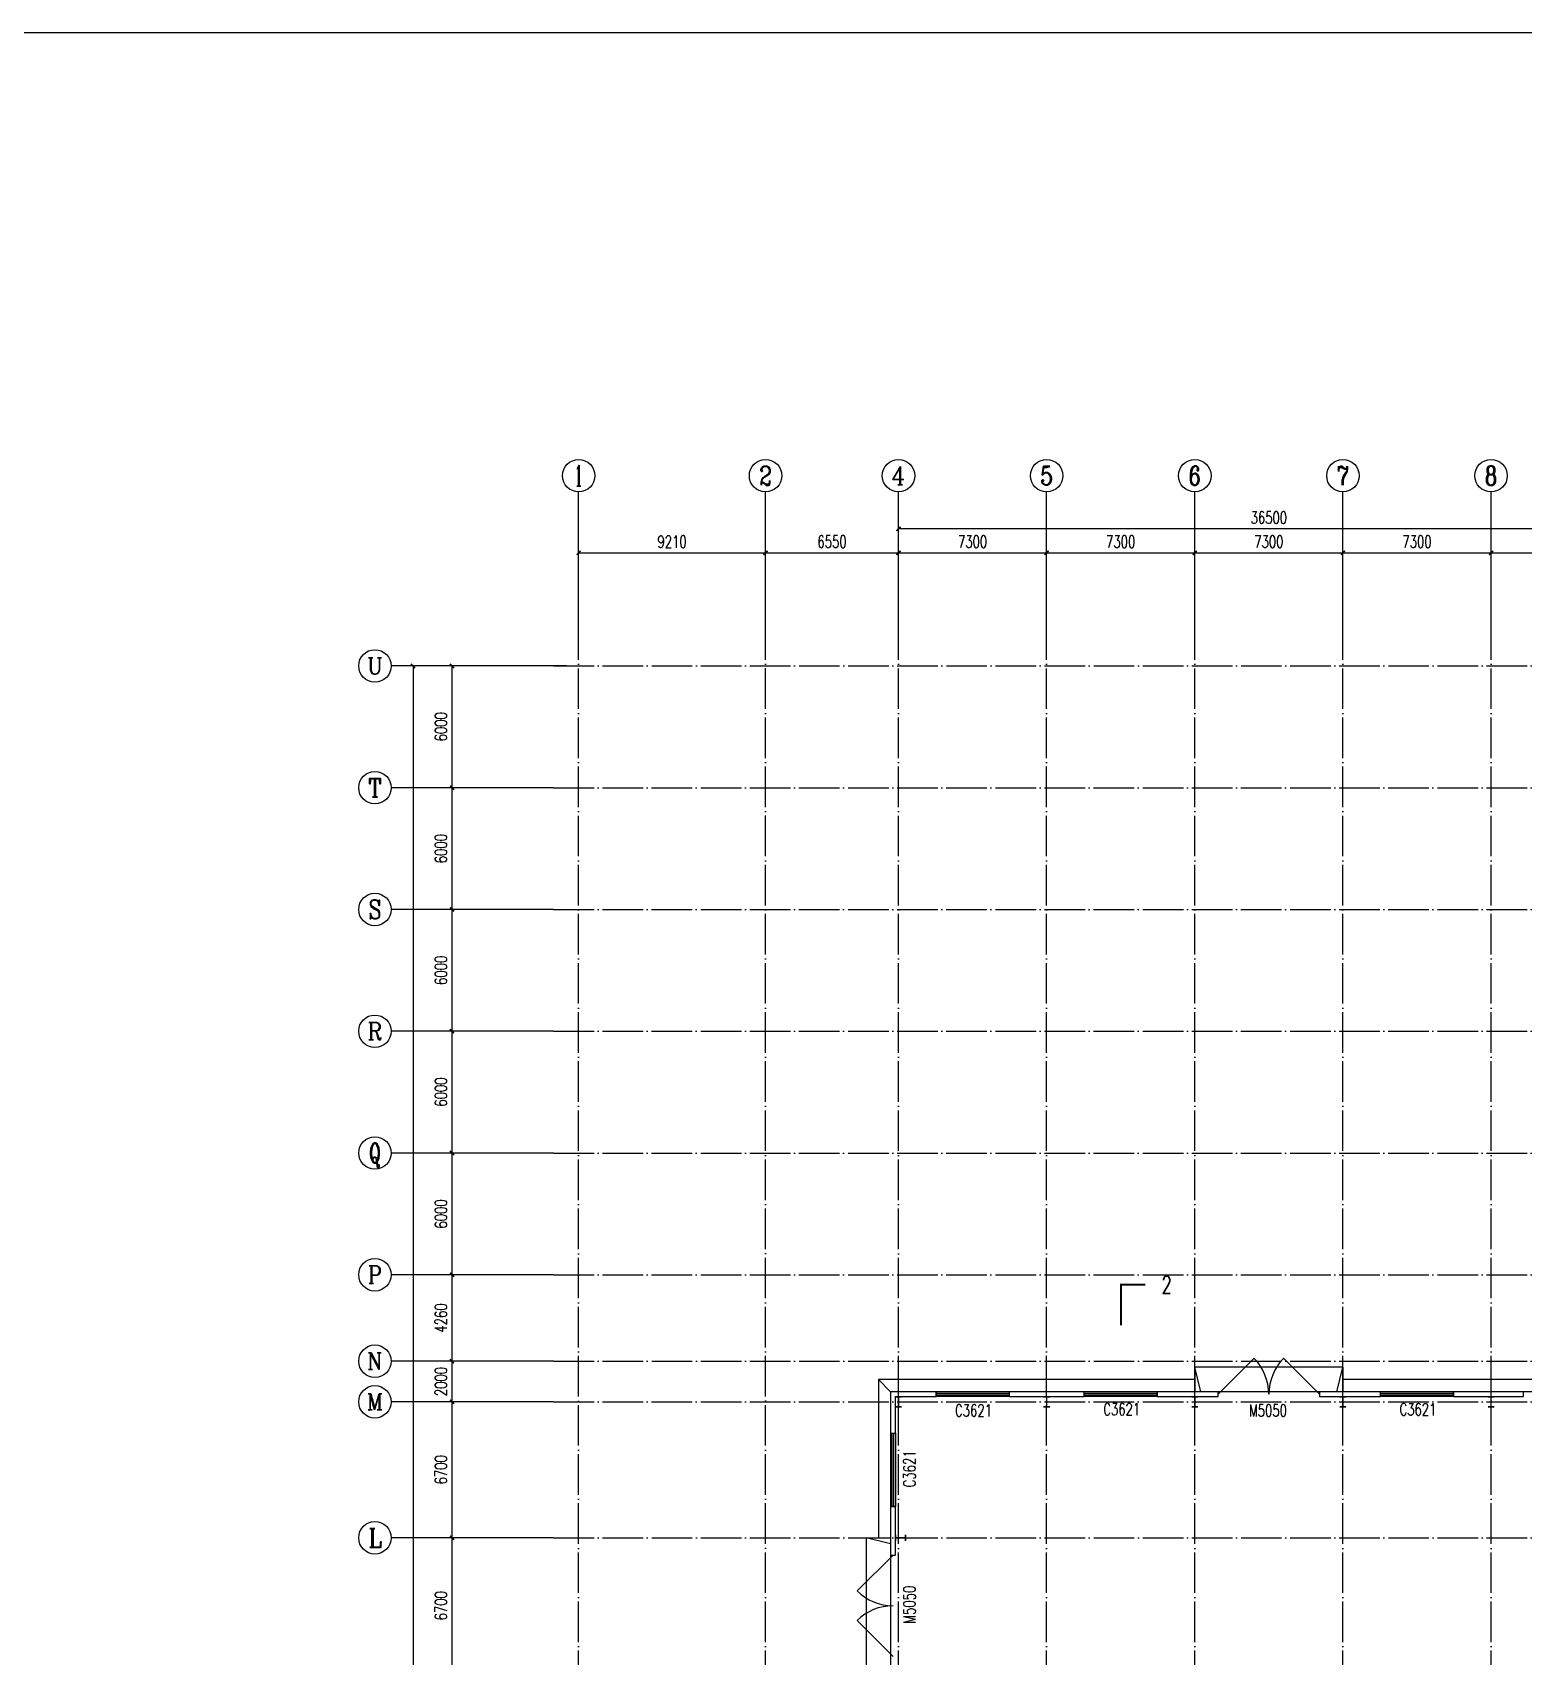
# Model space of a CAD drawing. Extents: x -89996 to 1006241, y -2176 to 440573.
# Drawn here: x 240748 to 314223, y 360550 to 440573 of the extents above; entities that cross this region are included whole.
import ezdxf
from ezdxf.enums import TextEntityAlignment as Align

# ---------------------------------------------------------------- set-up
doc = ezdxf.new("R2010")
doc.units = 0
doc.header["$LTSCALE"] = 1000
doc.header["$MEASUREMENT"] = 0
doc.linetypes.add('DOTE', pattern=[2.42, 2, -0.2, 0.02, -0.2])
for name, color, linetype in [('AXIS', 3, 'Continuous'), ('AXIS_TEXT', 7, 'Continuous'), ('DIM_SYMB', 3, 'Continuous'), ('DOTE', 1, 'DOTE'), ('GROUND', 2, 'Continuous'), ('GZ', 50, 'Continuous'), ('PUB_TEXT', 7, 'Continuous'), ('STAIR', 2, 'Continuous'), ('WALL', 9, 'Continuous'), ('WINDOW', 4, 'Continuous'), ('WINDOW_TEXT', 7, 'Continuous')]:
    doc.layers.add(name, color=color, linetype=linetype)
doc.styles.add('_TCH_AXIS', font='COMPLEX', dxfattribs={"bigfont": 'GBCBIG'})
doc.styles.add('_TCH_DIM_T3', font='SIMPLEX', dxfattribs={"width": 0.705882, "bigfont": 'GBCBIG'})
doc.styles.add('_TCH_LABEL', font='COMPLEX', dxfattribs={"bigfont": 'GBCBIG'})
doc.styles.add('_TCH_WINDOW', font='SIMPLEX', dxfattribs={"height": 3.5, "bigfont": 'GBCBIG'})
doc.styles.add('COMPLEX', font='COMPLEX')
doc.dimstyles.new('_TCH_ARCH&&200', dxfattribs={"dimtxt": 595, "dimasz": 200, "dimexe": 500, "dimexo": 600, "dimgap": 252.5, "dimtad": 1, "dimdec": 0, "dimzin": 0, "dimdsep": 46, "dimtxsty": '_TCH_DIM_T3', "dimblk": 'ARCHTICK', "dimcen": 0.09, "dimclrt": 7, "dimazin": 2, "dimtfac": 1, "dimtdec": 0, "dimtix": 1, "dimtmove": 2, "dimatfit": 3, "dimfxl": 0, "dimtolj": 1, "dimtzin": 0, "dimarcsym": 0})
doc.dimstyles.new('TCH-200-1', dxfattribs={"dimtxt": 595, "dimasz": 200, "dimexe": 500, "dimexo": 600, "dimgap": 252.5, "dimtad": 1, "dimdec": 0, "dimzin": 0, "dimdsep": 46, "dimtxsty": '_TCH_DIM_T3', "dimblk": 'ARCHTICK', "dimcen": 0.09, "dimclrd": 3, "dimclre": 3, "dimclrt": 7, "dimazin": 2, "dimtfac": 1, "dimtdec": 0, "dimtix": 1, "dimtmove": 2, "dimatfit": 3, "dimfxl": 0, "dimtolj": 1, "dimtzin": 0, "dimarcsym": 0})

# ---------------------------------------------------------------- blocks, each defined once
blk = doc.blocks.new('_ArchTick')
at = {"color": 0, "linetype": 'ByBlock', "const_width": 0.4}
blk.add_lwpolyline([(-0.5, -0.5), (0.5, 0.5)], dxfattribs=at)
blk = doc.blocks.new('*D1640')
at = {"layer": 'Defpoints', "color": 0, "transparency": 16777216}
for p in [(10840, 111243), (2677, 8483), (10840, 8483)]:
    blk.add_point(p, dxfattribs=at)
at = {"layer": 'WALL', "color": 3, "lineweight": -2, "transparency": 16777216}
for p, q in [((10240, 111243), (2177, 111243)), ((2677, 111243), (2677, 8483)), ((10240, 8483), (2177, 8483))]:
    blk.add_line(p, q, dxfattribs=at)
at = {"layer": 'WALL', "color": 3, "lineweight": -2, "transparency": 16777216, "xscale": 200, "yscale": 200, "zscale": 200}
for p, rotation in [((2677, 111243), 90), ((2677, 8483), 270)]:
    blk.add_blockref('_ArchTick', p, dxfattribs=dict(at, rotation=rotation))
at = {"layer": 'WALL', "color": 7, "transparency": 16777216, "insert": (2127, 59863), "char_height": 595, "attachment_point": 5, "rotation": 90, "style": '_TCH_DIM_T3'}
blk.add_mtext('\\A1;102760', dxfattribs=at)
blk = doc.blocks.new('*D1653')
at = {"layer": 'Defpoints', "color": 0, "transparency": 16777216}
for p in [(26600, 118001), (63100, 112485), (26600, 111483)]:
    blk.add_point(p, dxfattribs=at)
at = {"layer": 'WALL', "color": 3, "lineweight": -2, "transparency": 16777216}
for p, q in [((26600, 112083), (26600, 118501)), ((63100, 113085), (63100, 118501)), ((63100, 118001), (26600, 118001))]:
    blk.add_line(p, q, dxfattribs=at)
at = {"layer": 'WALL', "color": 3, "lineweight": -2, "transparency": 16777216, "xscale": 200, "yscale": 200, "zscale": 200, "rotation": 180}
blk.add_blockref('_ArchTick', (26600, 118001), dxfattribs=at)
at = {"layer": 'WALL', "color": 3, "lineweight": -2, "transparency": 16777216, "xscale": 200, "yscale": 200, "zscale": 200}
blk.add_blockref('_ArchTick', (63100, 118001), dxfattribs=at)
at = {"layer": 'WALL', "color": 7, "transparency": 16777216, "insert": (44850, 118551), "char_height": 595, "attachment_point": 5, "style": '_TCH_DIM_T3'}
blk.add_mtext('\\A1;36500', dxfattribs=at)
blk = doc.blocks.new('$DorLib2D$00000116')
at = {"color": 0}
for p, q in [((-0.5, 0), (-0.146, 0.354)), ((0.5, 0), (0.146, 0.354))]:
    blk.add_line(p, q, dxfattribs=at)
for centre, start, end in [((-0.5, 0), 0, 45), ((0.5, 0), 135, 180)]:
    blk.add_arc(centre, 0.5, start, end, dxfattribs=at)
blk = doc.blocks.new('$TCHSYS$WIN2D')
for p, q in [((-0.5, 0.5), (0.5, 0.5)), ((-0.5, 0.5), (-0.5, -0.5)), ((0.5, 0.5), (0.5, -0.5)), ((0.5, 0.167), (-0.5, 0.167)), ((0.5, -0.167), (-0.5, -0.167)), ((-0.5, -0.5), (0.5, -0.5))]:
    blk.add_line(p, q)
blk = doc.blocks.new('_AXISO')
blk.add_circle((0, 0), 0.5)
at = {"layer": 'AXIS_TEXT', "style": 'COMPLEX', "width": 1.041667}
blk.add_attdef('A', text='', height=0.56, dxfattribs=at).set_placement((-0.25, -0.28), (0.25, -0.28), align=Align.FIT)
blk = doc.blocks.new('*D3122')
at = {"layer": 'AXIS', "color": 0, "lineweight": -2, "transparency": 16777216}
for p, q in [((10840, 113083), (10840, 117315)), ((20050, 113083), (20050, 117315)), ((10840, 116815), (20050, 116815))]:
    blk.add_line(p, q, dxfattribs=at)
at = {"layer": 'Defpoints', "color": 0, "transparency": 16777216}
for p in [(20050, 116815), (10840, 112483), (20050, 112483)]:
    blk.add_point(p, dxfattribs=at)
at = {"layer": 'AXIS', "color": 0, "lineweight": -2, "transparency": 16777216, "xscale": 200, "yscale": 200, "zscale": 200, "rotation": 180}
blk.add_blockref('_ArchTick', (10840, 116815), dxfattribs=at)
at = {"layer": 'AXIS', "color": 0, "lineweight": -2, "transparency": 16777216, "xscale": 200, "yscale": 200, "zscale": 200}
blk.add_blockref('_ArchTick', (20050, 116815), dxfattribs=at)
at = {"layer": 'AXIS', "color": 7, "transparency": 16777216, "insert": (15445, 117365), "char_height": 595, "attachment_point": 5, "style": '_TCH_DIM_T3'}
blk.add_mtext('\\A1;9210', dxfattribs=at)
blk = doc.blocks.new('*D3123')
at = {"layer": 'AXIS', "color": 0, "lineweight": -2, "transparency": 16777216}
for p, q in [((20050, 113083), (20050, 117315)), ((26600, 113083), (26600, 117315)), ((20050, 116815), (26600, 116815))]:
    blk.add_line(p, q, dxfattribs=at)
at = {"layer": 'Defpoints', "color": 0, "transparency": 16777216}
for p in [(26600, 116815), (20050, 112483), (26600, 112483)]:
    blk.add_point(p, dxfattribs=at)
at = {"layer": 'AXIS', "color": 0, "lineweight": -2, "transparency": 16777216, "xscale": 200, "yscale": 200, "zscale": 200, "rotation": 180}
blk.add_blockref('_ArchTick', (20050, 116815), dxfattribs=at)
at = {"layer": 'AXIS', "color": 0, "lineweight": -2, "transparency": 16777216, "xscale": 200, "yscale": 200, "zscale": 200}
blk.add_blockref('_ArchTick', (26600, 116815), dxfattribs=at)
at = {"layer": 'AXIS', "color": 7, "transparency": 16777216, "insert": (23325, 117365), "char_height": 595, "attachment_point": 5, "style": '_TCH_DIM_T3'}
blk.add_mtext('\\A1;6550', dxfattribs=at)
blk = doc.blocks.new('*D3124')
at = {"layer": 'AXIS', "color": 0, "lineweight": -2, "transparency": 16777216}
for p, q in [((26600, 113083), (26600, 117315)), ((33900, 113083), (33900, 117315)), ((26600, 116815), (33900, 116815))]:
    blk.add_line(p, q, dxfattribs=at)
at = {"layer": 'Defpoints', "color": 0, "transparency": 16777216}
for p in [(33900, 116815), (26600, 112483), (33900, 112483)]:
    blk.add_point(p, dxfattribs=at)
at = {"layer": 'AXIS', "color": 0, "lineweight": -2, "transparency": 16777216, "xscale": 200, "yscale": 200, "zscale": 200, "rotation": 180}
blk.add_blockref('_ArchTick', (26600, 116815), dxfattribs=at)
at = {"layer": 'AXIS', "color": 0, "lineweight": -2, "transparency": 16777216, "xscale": 200, "yscale": 200, "zscale": 200}
blk.add_blockref('_ArchTick', (33900, 116815), dxfattribs=at)
at = {"layer": 'AXIS', "color": 7, "transparency": 16777216, "insert": (30250, 117365), "char_height": 595, "attachment_point": 5, "style": '_TCH_DIM_T3'}
blk.add_mtext('\\A1;7300', dxfattribs=at)
blk = doc.blocks.new('*D3125')
at = {"layer": 'AXIS', "color": 0, "lineweight": -2, "transparency": 16777216}
for p, q in [((33900, 113083), (33900, 117315)), ((41200, 113083), (41200, 117315)), ((33900, 116815), (41200, 116815))]:
    blk.add_line(p, q, dxfattribs=at)
at = {"layer": 'Defpoints', "color": 0, "transparency": 16777216}
for p in [(41200, 116815), (33900, 112483), (41200, 112483)]:
    blk.add_point(p, dxfattribs=at)
at = {"layer": 'AXIS', "color": 0, "lineweight": -2, "transparency": 16777216, "xscale": 200, "yscale": 200, "zscale": 200, "rotation": 180}
blk.add_blockref('_ArchTick', (33900, 116815), dxfattribs=at)
at = {"layer": 'AXIS', "color": 0, "lineweight": -2, "transparency": 16777216, "xscale": 200, "yscale": 200, "zscale": 200}
blk.add_blockref('_ArchTick', (41200, 116815), dxfattribs=at)
at = {"layer": 'AXIS', "color": 7, "transparency": 16777216, "insert": (37550, 117365), "char_height": 595, "attachment_point": 5, "style": '_TCH_DIM_T3'}
blk.add_mtext('\\A1;7300', dxfattribs=at)
blk = doc.blocks.new('*D3126')
at = {"layer": 'AXIS', "color": 0, "lineweight": -2, "transparency": 16777216}
for p, q in [((41200, 113083), (41200, 117315)), ((48500, 113083), (48500, 117315)), ((41200, 116815), (48500, 116815))]:
    blk.add_line(p, q, dxfattribs=at)
at = {"layer": 'Defpoints', "color": 0, "transparency": 16777216}
for p in [(48500, 116815), (41200, 112483), (48500, 112483)]:
    blk.add_point(p, dxfattribs=at)
at = {"layer": 'AXIS', "color": 0, "lineweight": -2, "transparency": 16777216, "xscale": 200, "yscale": 200, "zscale": 200, "rotation": 180}
blk.add_blockref('_ArchTick', (41200, 116815), dxfattribs=at)
at = {"layer": 'AXIS', "color": 0, "lineweight": -2, "transparency": 16777216, "xscale": 200, "yscale": 200, "zscale": 200}
blk.add_blockref('_ArchTick', (48500, 116815), dxfattribs=at)
at = {"layer": 'AXIS', "color": 7, "transparency": 16777216, "insert": (44850, 117365), "char_height": 595, "attachment_point": 5, "style": '_TCH_DIM_T3'}
blk.add_mtext('\\A1;7300', dxfattribs=at)
blk = doc.blocks.new('*D3127')
at = {"layer": 'AXIS', "color": 0, "lineweight": -2, "transparency": 16777216}
for p, q in [((48500, 113083), (48500, 117315)), ((55800, 113083), (55800, 117315)), ((48500, 116815), (55800, 116815))]:
    blk.add_line(p, q, dxfattribs=at)
at = {"layer": 'Defpoints', "color": 0, "transparency": 16777216}
for p in [(55800, 116815), (48500, 112483), (55800, 112483)]:
    blk.add_point(p, dxfattribs=at)
at = {"layer": 'AXIS', "color": 0, "lineweight": -2, "transparency": 16777216, "xscale": 200, "yscale": 200, "zscale": 200, "rotation": 180}
blk.add_blockref('_ArchTick', (48500, 116815), dxfattribs=at)
at = {"layer": 'AXIS', "color": 0, "lineweight": -2, "transparency": 16777216, "xscale": 200, "yscale": 200, "zscale": 200}
blk.add_blockref('_ArchTick', (55800, 116815), dxfattribs=at)
at = {"layer": 'AXIS', "color": 7, "transparency": 16777216, "insert": (52150, 117365), "char_height": 595, "attachment_point": 5, "style": '_TCH_DIM_T3'}
blk.add_mtext('\\A1;7300', dxfattribs=at)
blk = doc.blocks.new('*D3128')
at = {"layer": 'AXIS', "color": 0, "lineweight": -2, "transparency": 16777216}
for p, q in [((55800, 113083), (55800, 117315)), ((63100, 113083), (63100, 117315)), ((55800, 116815), (63100, 116815))]:
    blk.add_line(p, q, dxfattribs=at)
at = {"layer": 'Defpoints', "color": 0, "transparency": 16777216}
for p in [(63100, 116815), (55800, 112483), (63100, 112483)]:
    blk.add_point(p, dxfattribs=at)
at = {"layer": 'AXIS', "color": 0, "lineweight": -2, "transparency": 16777216, "xscale": 200, "yscale": 200, "zscale": 200, "rotation": 180}
blk.add_blockref('_ArchTick', (55800, 116815), dxfattribs=at)
at = {"layer": 'AXIS', "color": 0, "lineweight": -2, "transparency": 16777216, "xscale": 200, "yscale": 200, "zscale": 200}
blk.add_blockref('_ArchTick', (63100, 116815), dxfattribs=at)
at = {"layer": 'AXIS', "color": 7, "transparency": 16777216, "insert": (59450, 117365), "char_height": 595, "attachment_point": 5, "style": '_TCH_DIM_T3'}
blk.add_mtext('\\A1;7300', dxfattribs=at)
blk = doc.blocks.new('*D3143')
at = {"layer": 'AXIS', "color": 0, "lineweight": -2, "transparency": 16777216}
for p, q in [((9000, 68283), (4100, 68283)), ((4600, 61583), (4600, 68283)), ((9000, 61583), (4100, 61583))]:
    blk.add_line(p, q, dxfattribs=at)
at = {"layer": 'Defpoints', "color": 0, "transparency": 16777216}
for p in [(4600, 68283), (9600, 68283), (9600, 61583)]:
    blk.add_point(p, dxfattribs=at)
at = {"layer": 'AXIS', "color": 0, "lineweight": -2, "transparency": 16777216, "xscale": 200, "yscale": 200, "zscale": 200}
for p, rotation in [((4600, 68283), 90), ((4600, 61583), 270)]:
    blk.add_blockref('_ArchTick', p, dxfattribs=dict(at, rotation=rotation))
at = {"layer": 'AXIS', "color": 7, "transparency": 16777216, "insert": (4050, 64933), "char_height": 595, "attachment_point": 5, "rotation": 90, "style": '_TCH_DIM_T3'}
blk.add_mtext('\\A1;6700', dxfattribs=at)
blk = doc.blocks.new('*D3144')
at = {"layer": 'AXIS', "color": 0, "lineweight": -2, "transparency": 16777216}
for p, q in [((9000, 74983), (4100, 74983)), ((4600, 68283), (4600, 74983)), ((9000, 68283), (4100, 68283))]:
    blk.add_line(p, q, dxfattribs=at)
at = {"layer": 'Defpoints', "color": 0, "transparency": 16777216}
for p in [(4600, 74983), (9600, 74983), (9600, 68283)]:
    blk.add_point(p, dxfattribs=at)
at = {"layer": 'AXIS', "color": 0, "lineweight": -2, "transparency": 16777216, "xscale": 200, "yscale": 200, "zscale": 200}
for p, rotation in [((4600, 74983), 90), ((4600, 68283), 270)]:
    blk.add_blockref('_ArchTick', p, dxfattribs=dict(at, rotation=rotation))
at = {"layer": 'AXIS', "color": 7, "transparency": 16777216, "insert": (4050, 71633), "char_height": 595, "attachment_point": 5, "rotation": 90, "style": '_TCH_DIM_T3'}
blk.add_mtext('\\A1;6700', dxfattribs=at)
blk = doc.blocks.new('*D3145')
at = {"layer": 'AXIS', "color": 0, "lineweight": -2, "transparency": 16777216}
for p, q in [((9000, 76983), (4100, 76983)), ((4600, 74983), (4600, 76983)), ((9000, 74983), (4100, 74983))]:
    blk.add_line(p, q, dxfattribs=at)
at = {"layer": 'Defpoints', "color": 0, "transparency": 16777216}
for p in [(4600, 76983), (9600, 76983), (9600, 74983)]:
    blk.add_point(p, dxfattribs=at)
at = {"layer": 'AXIS', "color": 0, "lineweight": -2, "transparency": 16777216, "xscale": 200, "yscale": 200, "zscale": 200}
for p, rotation in [((4600, 76983), 90), ((4600, 74983), 270)]:
    blk.add_blockref('_ArchTick', p, dxfattribs=dict(at, rotation=rotation))
at = {"layer": 'AXIS', "color": 7, "transparency": 16777216, "insert": (4050, 75983), "char_height": 595, "attachment_point": 5, "rotation": 90, "style": '_TCH_DIM_T3'}
blk.add_mtext('\\A1;2000', dxfattribs=at)
blk = doc.blocks.new('*D3146')
at = {"layer": 'AXIS', "color": 0, "lineweight": -2, "transparency": 16777216}
for p, q in [((9000, 81243), (4100, 81243)), ((4600, 76983), (4600, 81243)), ((9000, 76983), (4100, 76983))]:
    blk.add_line(p, q, dxfattribs=at)
at = {"layer": 'Defpoints', "color": 0, "transparency": 16777216}
for p in [(4600, 81243), (9600, 81243), (9600, 76983)]:
    blk.add_point(p, dxfattribs=at)
at = {"layer": 'AXIS', "color": 0, "lineweight": -2, "transparency": 16777216, "xscale": 200, "yscale": 200, "zscale": 200}
for p, rotation in [((4600, 81243), 90), ((4600, 76983), 270)]:
    blk.add_blockref('_ArchTick', p, dxfattribs=dict(at, rotation=rotation))
at = {"layer": 'AXIS', "color": 7, "transparency": 16777216, "insert": (4050, 79113), "char_height": 595, "attachment_point": 5, "rotation": 90, "style": '_TCH_DIM_T3'}
blk.add_mtext('\\A1;4260', dxfattribs=at)
blk = doc.blocks.new('*D3147')
at = {"layer": 'AXIS', "color": 0, "lineweight": -2, "transparency": 16777216}
for p, q in [((9000, 87243), (4100, 87243)), ((4600, 81243), (4600, 87243)), ((9000, 81243), (4100, 81243))]:
    blk.add_line(p, q, dxfattribs=at)
at = {"layer": 'Defpoints', "color": 0, "transparency": 16777216}
for p in [(4600, 87243), (9600, 87243), (9600, 81243)]:
    blk.add_point(p, dxfattribs=at)
at = {"layer": 'AXIS', "color": 0, "lineweight": -2, "transparency": 16777216, "xscale": 200, "yscale": 200, "zscale": 200}
for p, rotation in [((4600, 87243), 90), ((4600, 81243), 270)]:
    blk.add_blockref('_ArchTick', p, dxfattribs=dict(at, rotation=rotation))
at = {"layer": 'AXIS', "color": 7, "transparency": 16777216, "insert": (4050, 84243), "char_height": 595, "attachment_point": 5, "rotation": 90, "style": '_TCH_DIM_T3'}
blk.add_mtext('\\A1;6000', dxfattribs=at)
blk = doc.blocks.new('*D3148')
at = {"layer": 'AXIS', "color": 0, "lineweight": -2, "transparency": 16777216}
for p, q in [((9000, 93243), (4100, 93243)), ((4600, 87243), (4600, 93243)), ((9000, 87243), (4100, 87243))]:
    blk.add_line(p, q, dxfattribs=at)
at = {"layer": 'Defpoints', "color": 0, "transparency": 16777216}
for p in [(4600, 93243), (9600, 93243), (9600, 87243)]:
    blk.add_point(p, dxfattribs=at)
at = {"layer": 'AXIS', "color": 0, "lineweight": -2, "transparency": 16777216, "xscale": 200, "yscale": 200, "zscale": 200}
for p, rotation in [((4600, 93243), 90), ((4600, 87243), 270)]:
    blk.add_blockref('_ArchTick', p, dxfattribs=dict(at, rotation=rotation))
at = {"layer": 'AXIS', "color": 7, "transparency": 16777216, "insert": (4050, 90243), "char_height": 595, "attachment_point": 5, "rotation": 90, "style": '_TCH_DIM_T3'}
blk.add_mtext('\\A1;6000', dxfattribs=at)
blk = doc.blocks.new('*D3149')
at = {"layer": 'AXIS', "color": 0, "lineweight": -2, "transparency": 16777216}
for p, q in [((9000, 99243), (4100, 99243)), ((4600, 93243), (4600, 99243)), ((9000, 93243), (4100, 93243))]:
    blk.add_line(p, q, dxfattribs=at)
at = {"layer": 'Defpoints', "color": 0, "transparency": 16777216}
for p in [(4600, 99243), (9600, 99243), (9600, 93243)]:
    blk.add_point(p, dxfattribs=at)
at = {"layer": 'AXIS', "color": 0, "lineweight": -2, "transparency": 16777216, "xscale": 200, "yscale": 200, "zscale": 200}
for p, rotation in [((4600, 99243), 90), ((4600, 93243), 270)]:
    blk.add_blockref('_ArchTick', p, dxfattribs=dict(at, rotation=rotation))
at = {"layer": 'AXIS', "color": 7, "transparency": 16777216, "insert": (4050, 96243), "char_height": 595, "attachment_point": 5, "rotation": 90, "style": '_TCH_DIM_T3'}
blk.add_mtext('\\A1;6000', dxfattribs=at)
blk = doc.blocks.new('*D3150')
at = {"layer": 'AXIS', "color": 0, "lineweight": -2, "transparency": 16777216}
for p, q in [((9000, 105243), (4100, 105243)), ((4600, 99243), (4600, 105243)), ((9000, 99243), (4100, 99243))]:
    blk.add_line(p, q, dxfattribs=at)
at = {"layer": 'Defpoints', "color": 0, "transparency": 16777216}
for p in [(4600, 105243), (9600, 105243), (9600, 99243)]:
    blk.add_point(p, dxfattribs=at)
at = {"layer": 'AXIS', "color": 0, "lineweight": -2, "transparency": 16777216, "xscale": 200, "yscale": 200, "zscale": 200}
for p, rotation in [((4600, 105243), 90), ((4600, 99243), 270)]:
    blk.add_blockref('_ArchTick', p, dxfattribs=dict(at, rotation=rotation))
at = {"layer": 'AXIS', "color": 7, "transparency": 16777216, "insert": (4050, 102243), "char_height": 595, "attachment_point": 5, "rotation": 90, "style": '_TCH_DIM_T3'}
blk.add_mtext('\\A1;6000', dxfattribs=at)
blk = doc.blocks.new('*D3151')
at = {"layer": 'AXIS', "color": 0, "lineweight": -2, "transparency": 16777216}
for p, q in [((9000, 111243), (4100, 111243)), ((4600, 105243), (4600, 111243)), ((9000, 105243), (4100, 105243))]:
    blk.add_line(p, q, dxfattribs=at)
at = {"layer": 'Defpoints', "color": 0, "transparency": 16777216}
for p in [(4600, 111243), (9600, 111243), (9600, 105243)]:
    blk.add_point(p, dxfattribs=at)
at = {"layer": 'AXIS', "color": 0, "lineweight": -2, "transparency": 16777216, "xscale": 200, "yscale": 200, "zscale": 200}
for p, rotation in [((4600, 111243), 90), ((4600, 105243), 270)]:
    blk.add_blockref('_ArchTick', p, dxfattribs=dict(at, rotation=rotation))
at = {"layer": 'AXIS', "color": 7, "transparency": 16777216, "insert": (4050, 108243), "char_height": 595, "attachment_point": 5, "rotation": 90, "style": '_TCH_DIM_T3'}
blk.add_mtext('\\A1;6000', dxfattribs=at)
blk = doc.blocks.new('A$C5DBF1C92')
at = {"layer": 'AXIS'}
for p, q in [((10840, 112485.1), (10840, 119816.8)), ((20050.2, 112485.1), (20050.2, 119816.8)), ((26600, 112485.1), (26600, 119816.8)), ((33900, 112485.1), (33900, 119816.8)), ((41200, 112485.1), (41200, 119816.8)), ((48500, 112485.1), (48500, 119816.8)), ((55800, 112485.1), (55800, 119816.8)), ((9600, 111242.9), (1600, 111242.9)), ((9600, 105242.8), (1600, 105242.8)), ((9600, 99242.8), (1600, 99242.8)), ((9600, 93242.8), (1600, 93242.8)), ((9600, 87242.8), (1600, 87242.8)), ((9600, 81242.8), (1600, 81242.8)), ((9600, 76982.8), (1600, 76982.8)), ((9600, 74982.8), (1600, 74982.8)), ((9600, 68282.9), (1600, 68282.9))]:
    blk.add_line(p, q, dxfattribs=at)
at = {"layer": 'DIM_SYMB', "const_width": 100}
blk.add_lwpolyline([(38757.9, 80750.9), (37557.9, 80750.9), (37557.9, 78750.9)], dxfattribs=at)
at = {"layer": 'DOTE'}
for p, q in [((10840, 7482.9), (10840, 112482.9)), ((20050.2, 7485.1), (20050.2, 112485.1)), ((26600, 7482.9), (26600, 112482.9)), ((33900, 7482.9), (33900, 112482.9)), ((41200, 7482.9), (41200, 112482.9)), ((48500, 7482.9), (48500, 112482.9)), ((55800, 7482.9), (55800, 112482.9)), ((9600, 111242.9), (100600, 111242.9)), ((9597, 105242.8), (100357, 105242.8)), ((9597, 99242.8), (100357, 99242.8)), ((9597, 93242.8), (100357, 93242.8)), ((9597, 87242.8), (100357, 87242.8)), ((9597, 81242.8), (100357, 81242.8)), ((9600, 76982.8), (100600, 76982.8)), ((9597, 74982.8), (100357, 74982.8)), ((9600, 68282.9), (100360, 68282.9))]:
    blk.add_line(p, q, dxfattribs=at)
at = {"layer": 'GROUND'}
for p, q in [((41200, 76082.9), (25610, 76082.9)), ((25610, 76082.9), (25610, 68282.9)), ((26210, 75482.9), (25610, 76082.9)), ((62000, 76082.9), (48500, 76082.9)), ((41200, 75482.9), (26210, 75482.9)), ((26210, 75482.9), (26210, 68282.9)), ((62600, 75482.9), (48500, 75482.9))]:
    blk.add_line(p, q, dxfattribs=at)
at = {"layer": 'GZ'}
for points in [[(26750, 75232.9), (26450, 75232.9), (26450, 75222.9), (26593.1, 75222.9), (26597, 75217.9), (26597, 74747.6), (26593.1, 74742.9), (26450, 74742.9), (26450, 74732.9), (26750, 74732.9), (26750, 74742.9), (26607, 74742.9), (26603, 74747.4), (26603, 75217.9), (26607, 75222.9), (26750, 75222.9), (26750, 75232.9)], [(34050, 75232.9), (33750, 75232.9), (33750, 75222.9), (33893.1, 75222.9), (33897, 75217.9), (33897, 74747.6), (33893.1, 74742.9), (33750, 74742.9), (33750, 74732.9), (34050, 74732.9), (34050, 74742.9), (33907, 74742.9), (33903, 74747.4), (33903, 75217.9), (33907, 75222.9), (34050, 75222.9), (34050, 75232.9)], [(41350, 75232.9), (41050, 75232.9), (41050, 75222.9), (41193.1, 75222.9), (41197, 75217.9), (41197, 74747.6), (41193.1, 74742.9), (41050, 74742.9), (41050, 74732.9), (41350, 74732.9), (41350, 74742.9), (41207, 74742.9), (41203, 74747.4), (41203, 75217.9), (41207, 75222.9), (41350, 75222.9), (41350, 75232.9)], [(48650, 75232.9), (48350, 75232.9), (48350, 75222.9), (48493.1, 75222.9), (48497, 75217.9), (48497, 74747.6), (48493.1, 74742.9), (48350, 74742.9), (48350, 74732.9), (48650, 74732.9), (48650, 74742.9), (48507, 74742.9), (48503, 74747.4), (48503, 75217.9), (48507, 75222.9), (48650, 75222.9), (48650, 75232.9)], [(55950, 75232.9), (55650, 75232.9), (55650, 75222.9), (55793.1, 75222.9), (55797, 75217.9), (55797, 74747.6), (55793.1, 74742.9), (55650, 74742.9), (55650, 74732.9), (55950, 74732.9), (55950, 74742.9), (55807, 74742.9), (55803, 74747.4), (55803, 75217.9), (55807, 75222.9), (55950, 75222.9), (55950, 75232.9)], [(26450, 68432.9), (26450, 68132.9), (26460, 68132.9), (26460, 68276.1), (26465, 68279.9), (26935.3, 68279.9), (26940, 68276.1), (26940, 68132.9), (26950, 68132.9), (26950, 68432.9), (26940, 68432.9), (26940, 68289.9), (26935.5, 68285.9), (26465, 68285.9), (26460, 68289.9), (26460, 68432.9), (26450, 68432.9)]]:
    blk.add_lwpolyline(points, close=True, dxfattribs=at)
at = {"layer": 'STAIR'}
for p, q in [((48500, 76682.9), (41200, 76682.9)), ((41200, 76682.9), (41200, 75482.9)), ((41500, 75482.9), (41200, 76682.9)), ((48200, 75482.9), (48500, 76682.9)), ((48500, 76682.9), (48500, 75482.9)), ((48500, 75482.9), (41200, 75482.9)), ((25010, 68282.9), (25010, 61582.9)), ((25010, 68282.9), (26210, 68282.9)), ((26210, 67982.9), (25010, 68282.9)), ((26210, 68282.9), (26210, 61582.9))]:
    blk.add_line(p, q, dxfattribs=at)
at = {"layer": 'WALL'}
for p, q in [((26210, 75482.9), (26210, 73432.8)), ((28450, 75482.9), (26210, 75482.9)), ((26450, 73432.8), (26450, 75242.9)), ((26450, 75242.9), (28450, 75242.9)), ((28450, 75242.9), (28450, 75482.9)), ((35750, 75482.9), (32050, 75482.9)), ((32050, 75482.9), (32050, 75242.9)), ((32050, 75242.9), (35750, 75242.9)), ((35750, 75242.9), (35750, 75482.9)), ((42350, 75482.9), (39350, 75482.9)), ((39350, 75482.9), (39350, 75242.9)), ((39350, 75242.9), (42350, 75242.9)), ((42350, 75242.9), (42350, 75482.9)), ((50350, 75482.9), (47350, 75482.9)), ((47350, 75482.9), (47350, 75242.9)), ((47350, 75242.9), (50350, 75242.9)), ((50350, 75242.9), (50350, 75482.9)), ((57400, 75482.9), (53950, 75482.9)), ((53950, 75482.9), (53950, 75242.9)), ((53950, 75242.9), (57400, 75242.9)), ((57400, 75242.9), (57400, 75482.9)), ((26210, 73432.8), (26450, 73432.8)), ((26450, 69832.8), (26210, 69832.8)), ((26210, 69832.8), (26210, 67432.9)), ((26450, 67432.9), (26450, 69832.8)), ((26210, 67432.9), (26450, 67432.9))]:
    blk.add_line(p, q, dxfattribs=at)
at = {"layer": 'AXIS'}
ref = blk.add_blockref('_AXISO', (10840, 120616.8), dxfattribs=dict(at, xscale=1600, yscale=1600, zscale=1600))
ref.add_attrib('A', '1', dxfattribs={"layer": 'AXIS_TEXT', "height": 1029.4, "style": '_TCH_AXIS'}).set_placement((10619.4, 120102.1), (11060.6, 120102.1), align=Align.FIT)
ref = blk.add_blockref('_AXISO', (20050.2, 120616.8), dxfattribs=dict(at, xscale=1600, yscale=1600, zscale=1600))
ref.add_attrib('A', '2', dxfattribs={"layer": 'AXIS_TEXT', "height": 931.9, "style": '_TCH_AXIS'}).set_placement((19739.5, 120150.8), (20360.8, 120150.8), align=Align.FIT)
ref = blk.add_blockref('_AXISO', (26600, 120616.8), dxfattribs=dict(at, xscale=1600, yscale=1600, zscale=1600))
ref.add_attrib('A', '4', dxfattribs={"layer": 'AXIS_TEXT', "height": 890.9, "style": '_TCH_AXIS'}).set_placement((26260.6, 120171.3), (26939.4, 120171.3), align=Align.FIT)
ref = blk.add_blockref('_AXISO', (33900, 120616.8), dxfattribs=dict(at, xscale=1600, yscale=1600, zscale=1600))
ref.add_attrib('A', '5', dxfattribs={"layer": 'AXIS_TEXT', "height": 931.9, "style": '_TCH_AXIS'}).set_placement((33589.4, 120150.8), (34210.6, 120150.8), align=Align.FIT)
ref = blk.add_blockref('_AXISO', (41200, 120616.8), dxfattribs=dict(at, xscale=1600, yscale=1600, zscale=1600))
ref.add_attrib('A', '6', dxfattribs={"layer": 'AXIS_TEXT', "height": 931.9, "style": '_TCH_AXIS'}).set_placement((40889.4, 120150.8), (41510.6, 120150.8), align=Align.FIT)
ref = blk.add_blockref('_AXISO', (48500, 120616.8), dxfattribs=dict(at, xscale=1600, yscale=1600, zscale=1600))
ref.add_attrib('A', '7', dxfattribs={"layer": 'AXIS_TEXT', "height": 931.9, "style": '_TCH_AXIS'}).set_placement((48189.4, 120150.8), (48810.6, 120150.8), align=Align.FIT)
ref = blk.add_blockref('_AXISO', (55800, 120616.8), dxfattribs=dict(at, xscale=1600, yscale=1600, zscale=1600))
ref.add_attrib('A', '8', dxfattribs={"layer": 'AXIS_TEXT', "height": 931.9, "style": '_TCH_AXIS'}).set_placement((55489.4, 120150.8), (56110.6, 120150.8), align=Align.FIT)
ref = blk.add_blockref('_AXISO', (800, 111242.9), dxfattribs=dict(at, xscale=1600, yscale=1600, zscale=1600))
ref.add_attrib('A', 'U', dxfattribs={"layer": 'AXIS_TEXT', "height": 811, "style": '_TCH_AXIS'}).set_placement((413.8, 110837.4), (1186.2, 110837.4), align=Align.FIT)
ref = blk.add_blockref('_AXISO', (800, 105242.8), dxfattribs=dict(at, xscale=1600, yscale=1600, zscale=1600))
ref.add_attrib('A', 'T', dxfattribs={"layer": 'AXIS_TEXT', "height": 911.4, "style": '_TCH_AXIS'}).set_placement((474.5, 104787.1), (1125.5, 104787.1), align=Align.FIT)
ref = blk.add_blockref('_AXISO', (800, 99242.8), dxfattribs=dict(at, xscale=1600, yscale=1600, zscale=1600))
ref.add_attrib('A', 'S', dxfattribs={"layer": 'AXIS_TEXT', "height": 931.9, "style": '_TCH_AXIS'}).set_placement((489.4, 98776.8), (1110.6, 98776.8), align=Align.FIT)
ref = blk.add_blockref('_AXISO', (800, 93242.8), dxfattribs=dict(at, xscale=1600, yscale=1600, zscale=1600))
ref.add_attrib('A', 'R', dxfattribs={"layer": 'AXIS_TEXT', "height": 850.4, "style": '_TCH_AXIS'}).set_placement((435.6, 92817.6), (1164.4, 92817.6), align=Align.FIT)
ref = blk.add_blockref('_AXISO', (800, 87242.8), dxfattribs=dict(at, xscale=1600, yscale=1600, zscale=1600))
ref.add_attrib('A', 'Q', dxfattribs={"layer": 'AXIS_TEXT', "height": 953.9, "style": '_TCH_AXIS', "width": 0.807692}).set_placement((506.5, 86765.8), (1093.5, 86765.8), align=Align.FIT)
ref = blk.add_blockref('_AXISO', (800, 81242.8), dxfattribs=dict(at, xscale=1600, yscale=1600, zscale=1600))
ref.add_attrib('A', 'P', dxfattribs={"layer": 'AXIS_TEXT', "height": 870.5, "style": '_TCH_AXIS'}).set_placement((447.6, 80807.5), (1152.3, 80807.5), align=Align.FIT)
ref = blk.add_blockref('_AXISO', (800, 76982.8), dxfattribs=dict(at, xscale=1600, yscale=1600, zscale=1600))
ref.add_attrib('A', 'N', dxfattribs={"layer": 'AXIS_TEXT', "height": 830.5, "style": '_TCH_AXIS'}).set_placement((424.3, 76567.5), (1175.7, 76567.5), align=Align.FIT)
ref = blk.add_blockref('_AXISO', (800, 74982.8), dxfattribs=dict(at, xscale=1600, yscale=1600, zscale=1600))
ref.add_attrib('A', 'M', dxfattribs={"layer": 'AXIS_TEXT', "height": 792, "style": '_TCH_AXIS'}).set_placement((404, 74586.8), (1196, 74586.8), align=Align.FIT)
ref = blk.add_blockref('_AXISO', (800, 68282.9), dxfattribs=dict(at, xscale=1600, yscale=1600, zscale=1600))
ref.add_attrib('A', 'L', dxfattribs={"layer": 'AXIS_TEXT', "height": 911.4, "style": '_TCH_AXIS'}).set_placement((474.5, 67827.2), (1125.5, 67827.2), align=Align.FIT)
at = {"layer": 'WINDOW'}
ref = blk.add_blockref('$DorLib2D$00000116', (44850, 75362.9), dxfattribs=dict(at, xscale=5000, yscale=5000, zscale=5000, rotation=7.414284485264858e-11))
ref.add_attrib('A', 'M5050', (43870, 74257.9), dxfattribs={"layer": 'WINDOW_TEXT', "height": 595, "style": '_TCH_WINDOW', "width": 0.705882})
ref = blk.add_blockref('$TCHSYS$WIN2D', (30250, 75362.9), dxfattribs=dict(at, xscale=-3600, yscale=240, zscale=-3600, rotation=7.414284485264858e-11))
ref.add_attrib('A', 'C3621', (29390, 74257.9), dxfattribs={"layer": 'WINDOW_TEXT', "height": 595, "style": '_TCH_WINDOW', "width": 0.705882})
ref = blk.add_blockref('$TCHSYS$WIN2D', (37550, 75362.9), dxfattribs=dict(at, xscale=-3600, yscale=-240, zscale=-3600, rotation=7.414284485264858e-11))
ref.add_attrib('A', 'C3621', (36690, 74319.3), dxfattribs={"layer": 'WINDOW_TEXT', "height": 595, "style": '_TCH_WINDOW', "width": 0.705882})
ref = blk.add_blockref('$TCHSYS$WIN2D', (52150, 75362.9), dxfattribs=dict(at, xscale=-3600, yscale=-240, zscale=-3600, rotation=7.414284485264858e-11))
ref.add_attrib('A', 'C3621', (51290, 74313.2), dxfattribs={"layer": 'WINDOW_TEXT', "height": 595, "style": '_TCH_WINDOW', "width": 0.705882})
ref = blk.add_blockref('$TCHSYS$WIN2D', (26330, 71632.8), dxfattribs=dict(at, xscale=-3600, yscale=240, zscale=-3600, rotation=90))
ref.add_attrib('A', 'C3621', (27435, 70772.8), dxfattribs={"layer": 'WINDOW_TEXT', "height": 595, "rotation": 90, "style": '_TCH_WINDOW', "width": 0.705882})
ref = blk.add_blockref('$DorLib2D$00000116', (26330, 64932.9), dxfattribs=dict(at, xscale=5000, yscale=5000, zscale=5000, rotation=90))
ref.add_attrib('A', 'M5050', (27435, 64052.9), dxfattribs={"layer": 'WINDOW_TEXT', "height": 595, "rotation": 90, "style": '_TCH_WINDOW', "width": 0.705882})
at = {"layer": 'PUB_TEXT', "style": '_TCH_LABEL', "width": 0.705882}
blk.add_text('2', height=850, dxfattribs=at).set_placement((39557.9, 80325.9))
at = {"layer": 'AXIS'}
for p1, p2, distance, picture, middle in [((10840, 112482.9), (20050.2, 112482.9), 4331.7, '*D3122', (15445.1, 117364.6)), ((20050.2, 112482.9), (26600, 112482.9), 4331.7, '*D3123', (23325.1, 117364.6)), ((26600, 112482.9), (33900, 112482.9), 4331.7, '*D3124', (30250, 117364.6)), ((33900, 112482.9), (41200, 112482.9), 4331.7, '*D3125', (37550, 117364.6)), ((41200, 112482.9), (48500, 112482.9), 4331.7, '*D3126', (44850, 117364.6)), ((48500, 112482.9), (55800, 112482.9), 4331.7, '*D3127', (52150, 117364.6)), ((55800, 112482.9), (63100, 112482.9), 4331.7, '*D3128', (59450, 117364.6)), ((9600, 105242.8), (9600, 111242.9), 5000, '*D3151', (4050, 108242.8)), ((9600, 99242.8), (9600, 105242.8), 5000, '*D3150', (4050, 102242.8)), ((9600, 93242.8), (9600, 99242.8), 5000, '*D3149', (4050, 96242.8)), ((9600, 87242.8), (9600, 93242.8), 5000, '*D3148', (4050, 90242.8)), ((9600, 81242.8), (9600, 87242.8), 5000, '*D3147', (4050, 84242.8)), ((9600, 76982.8), (9600, 81242.8), 5000, '*D3146', (4050, 79112.8)), ((9600, 74982.8), (9600, 76982.8), 5000, '*D3145', (4050, 75982.8)), ((9600, 68282.9), (9600, 74982.8), 5000, '*D3144', (4050, 71632.8)), ((9600, 61582.9), (9600, 68282.9), 5000, '*D3143', (4050, 64932.9))]:
    dim = blk.add_aligned_dim(p1=p1, p2=p2, distance=distance, dimstyle='_TCH_ARCH&&200', dxfattribs=at)
    dim.commit()
    dim.dimension.update_dxf_attribs({"geometry": picture, "text_midpoint": middle})
at = {"layer": 'WALL'}
for base, p1, p2, angle, picture, middle in [((26600, 118001.2), (63100, 112485.1), (26600, 111482.9), 180, '*D1653', (44850, 118551.2)), ((2676.8, 8482.9), (10840, 111242.9), (10840, 8482.9), 90, '*D1640', (2126.8, 59862.9))]:
    dim = blk.add_linear_dim(base=base, p1=p1, p2=p2, angle=angle, dimstyle='TCH-200-1', dxfattribs=at)
    dim.commit()
    dim.dimension.update_dxf_attribs({"geometry": picture, "text_midpoint": middle})

msp = doc.modelspace()

# ---------------------------------------------------------------- linework, layer by layer
msp.add_lwpolyline([(229260.69, 440573.03), (460031.57, 440573.03), (460031.57, 290826.85), (229260.69, 290826.85)], close=True)

# ---------------------------------------------------------------- block references
msp.add_blockref('A$C5DBF1C92', (256823.06, 298117.41))

doc.saveas('drawing.dxf')
